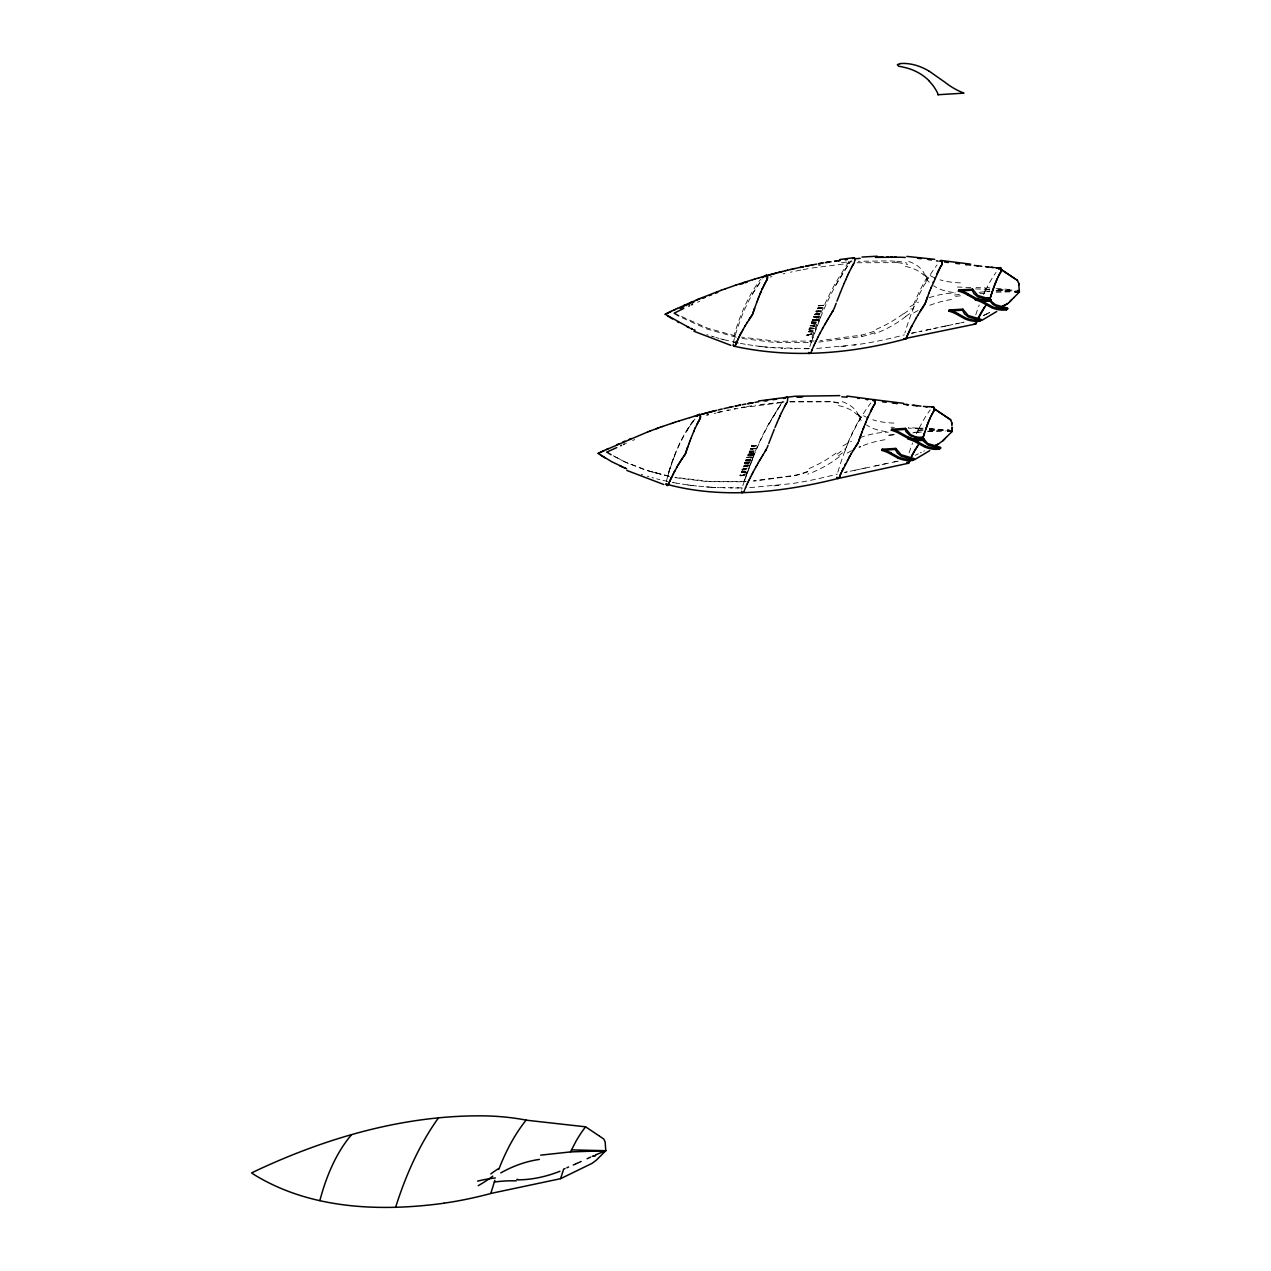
<?xml version="1.0" encoding="UTF-8"?>
<svg xmlns="http://www.w3.org/2000/svg" width="1271" height="1271" viewBox="0 0 1271 1271"><rect width="100%" height="100%" fill="white"/><g stroke="black" fill="none" stroke-linecap="round" stroke-linejoin="round"><path stroke-width="0.75" stroke-dasharray="5 3.75" d="M816.189 311.188L816.189 311.586A2.129 1.319 -30.8 0 0 818.397 311.141L816.093 311.443M733.208 343.218L733.462 341.978A185.82 95.992 86.1 0 1 741.803 316.225A185.534 95.849 86.1 0 1 752.48 294.03A185.979 96.072 86.1 0 1 761.996 279.89M666.354 481.471L666.417 481.169A185.82 95.992 86.1 0 1 674.774 455.415A185.534 95.849 86.1 0 1 685.434 433.236M741.74 489.303L741.978 488.461M742.185 338.467L774.659 342.471L811.152 342.598L821.431 315.097A345.823 177.781 86.4 0 1 823.989 309.171L825.721 305.294A342.376 176.018 86.4 0 1 835.889 285.038L849.33 263.304L848.583 261.937L852.444 261.651M739.929 475.275L740.453 474.401M806.783 335.496L807.387 334.416M807.705 335.067L811.851 334.066L809.738 334.686M744.663 474.798L740.294 475.751M745.06 475.211C729.649 477.721 755.324 471.112 741.2 475.497M811.454 334.368L811.756 333.495L807.101 335.242M744.456 463.025L747.316 462.517M744.87 463.613L744.663 462.485M811.422 322.151L816.554 322.008L813.488 322.405M811.327 322.389L813.504 322.199M811.454 322.866L811.534 322.691A3.654 2.335 -33.5 0 0 811.994 322.866L812.058 322.898A8.833 5.624 -33.5 0 0 813.043 322.913L813.837 323.231M816.173 322.167L811.788 321.96M860.674 417.365L858.815 421.209A231.64 119.077 86.4 0 0 846.947 445.835L845.294 450.045L846.772 445.501A231.64 119.077 86.4 0 1 858.624 420.876L860.674 417.365L857.56 413.981M913.992 306.645C912.546 312.301 910.862 309.25 913.245 305.294A231.64 119.077 86.4 0 1 925.113 280.669C928.577 273.98 927.274 282.051 924.255 284.895A231.672 119.109 86.4 0 0 919.664 293.855L918.202 296.969A231.592 119.061 86.4 0 0 913.992 306.645A231.926 119.236 86.4 0 0 904.904 332.954M820.716 311.808L819.048 311.443L820.653 311.983M749.127 451.459L754.402 451.11L749.35 451.284M749.477 451.427L749.382 451.999A3.892 2.383 -31.4 0 0 750.176 452.015L750.255 452.015A2.177 1.335 -31.4 0 0 750.843 451.92M752.909 449.187L752.845 448.568M750.303 448.79L755.181 448.79M750.716 449.124L750.51 448.345M752.464 448.87L755.069 448.266M752.559 449.426L750.827 448.87M819.239 308.488L821.844 307.9M821.654 308.345L822.226 307.55L817.301 307.932M750.557 448.981L755.594 448.377M817.253 308.789L819.493 307.916M751.685 446.169L751.463 446.661M751.447 446.2L756.817 445.644L751.59 445.899M751.256 446.645L751.717 445.613M753.608 446.296L756.452 445.867M753.957 446.057L753.655 446.915L754.211 446.232M751.669 446.471L753.782 445.899M818.174 305.93L823.544 305.374M820.573 305.469L823.274 305.39M818.603 305.755L823.64 305.151M820.653 305.31L818.858 305.66M916.47 433.729L916.979 432.617M983.516 294.538L984.644 292.108M917.122 432.315L917.598 431.298M923.048 429.868C918.17 428.677 917.233 432.966 912.832 432.887M984.548 292.314L985.422 290.471M917.837 430.79L918.933 428.534M984.946 291.472L986.042 289.216L985.295 287.866L976.064 287.611M917.948 429.82L918.695 428.327L923.096 428.534M985.486 290.344L989.442 282.845A173.237 90.209 85.8 0 1 996.003 272.423M918.742 428.2L923.175 428.2M919.076 428.263L922.396 422.036A173.237 90.209 85.8 0 1 930.213 409.882M675.139 477.658L707.613 481.661L744.107 481.788L754.386 454.287A343.361 176.51 86.4 0 1 768.844 424.228L782.094 402.16L757.484 404.893M848.583 261.937L835.953 282.241A343.345 176.51 86.4 0 0 820.002 315.383L810.405 341.232L811.152 342.598M818.588 311.617L816.49 312.062M815.871 322.786L815.505 322.929A4.035 2.574 -33.5 0 1 814.6 323.136L814.536 323.009M988.091 313.27L985.39 314.588L988.06 313.301M988.488 313.079L989.632 312.507L988.838 312.92M915.215 455.32L918.345 453.779M920.236 452.873L921.443 452.269M923.715 451.173L924.525 450.76M625.539 443.563L626.508 443.134M697.588 302.196L699.686 301.306M632.64 440.497L634.722 439.607M806.608 335.147L808.531 335.036M742.137 475.036L740.024 475.656M808.229 335.115L810.04 334.591M807.403 335.147L811.947 333.844M770.115 277.062L771.974 276.585M706.597 414.966L708.44 414.505M706.771 415.299L708.63 414.839M714.159 413.504L716.002 413.059M783.047 273.869L784.89 273.44M717.654 412.297L721.324 411.47M717.845 412.646L723.342 411.407M790.387 272.216L792.214 271.819M914.564 332.621L911.657 333.24M847.519 471.811L844.611 472.431L856.257 469.952M926.178 330.158L936.393 327.966M930.579 329.205L918.901 331.715M911.641 333.256L921.84 331.064M854.763 470.286L863.533 468.395M940.715 327.076L946.577 325.821M933.438 328.617L943.67 326.425M875.115 465.964L879.532 465.011M864.947 468.125L886.808 463.486M860.578 469.047L867.902 467.474M955.236 324.026L964.022 322.151L961.035 322.818M947.975 325.551L958.207 323.374M943.606 326.472L950.946 324.899M896.976 461.341L883.838 464.137M726.805 410.295L728.633 409.913M726.996 410.628L730.65 409.882M893.99 462.009L898.359 461.103M795.868 271.057L801.318 269.96M741.358 472.113L746.522 471.096M734.098 408.817L735.909 408.468M734.273 409.167L737.911 408.468M746.617 468.681C738.546 471.605 742.391 467.045 746.808 469.015M815.442 324.899L810.088 325.551L815.172 324.804M813.424 328.172C799.173 330.619 822.718 328.188 809.23 327.839M803.145 269.611L808.563 268.626M747.698 457.083C752.178 455.955 755.038 458.275 747.157 457.338M808.96 331.238L813.249 330.825L809.15 331.572M874.083 331.254A79.453 52.699 -34.6 0 1 861.23 335.115L820.002 340.612M874.829 332.605A79.453 52.699 -34.6 0 1 861.976 336.481L818.826 342.106M741.629 471.843C756.738 473.082 732.001 472.685 746.236 471.001M807.593 471.462A79.453 52.699 -34.6 0 1 794.74 475.338L753.512 480.819M807.784 471.795A79.453 52.699 -34.6 0 1 794.931 475.672L753.703 481.153M744.25 466.044L748.54 465.647L744.441 466.393M741.343 407.467L744.949 406.847M741.517 407.816L782.285 402.494M813.98 316.844L818.365 317.48L813.98 316.844L818.81 316.368L814.504 316.749M812.169 267.99L849.33 263.304M814.679 323.358L814.711 323.342A8.833 5.624 -33.5 0 1 814.203 323.406L813.297 323.485A6.45 4.115 -33.5 0 1 811.661 323.39L811.502 322.77M747.666 463.518L747.713 463.502A8.833 5.624 -33.6 0 1 745.632 463.613M747.856 463.851L747.904 463.851A8.833 5.624 -33.6 0 1 747.38 463.915L746.554 463.994A6.45 4.115 -33.6 0 1 744.838 463.899L744.409 463.311M746.744 406.545L755.705 405.147M818.603 265.48L820.399 265.194M816.745 348.461L857.687 344.552A296.477 171.744 -28.8 0 0 904.38 334.845M853.715 345.124L855.701 344.854M814.298 323.184L814.361 323.168A8.833 5.624 -33.5 0 1 814.012 323.072L813.106 323.152A6.45 4.115 -33.6 0 1 811.47 323.056L811.232 322.802M747.412 463.693L747.793 463.645A4.035 2.558 -33.5 0 0 748.571 463.47M813.901 322.866L814.409 322.802A4.035 2.558 -33.4 0 0 815.204 322.627M747.014 463.375L747.602 463.311A4.035 2.574 -33.5 0 0 748.381 463.137M749.699 487.651L790.641 483.758A296.477 171.744 -28.8 0 0 837.335 474.035M746.887 463.391L746.411 463.422A6.45 4.115 -33.6 0 1 744.647 463.55M845.803 346.141L839.909 346.776M778.758 485.331L772.863 485.967M817.046 311.538L817.269 311.872A2.177 1.335 -31.3 0 0 817.841 311.76M750.398 452.365L750.367 452.365A2.208 1.35 -31.4 0 1 749.127 452.222L749.382 452.206M959.462 294.475L953.536 295.142L954.283 296.493L962.989 295.523M894.339 434.523L887.047 435.349L894.53 434.873M979.877 293.696L988.187 292.838M979.131 292.33L989.918 291.266M914.056 432.394L921.507 431.647M841.624 262.573L846.851 262.096M921.427 432.013L917.058 432.442L918.091 430.059M784.032 402.001L782.094 402.16L769.463 422.449A343.345 176.51 86.4 0 0 753.512 455.606L743.932 481.455L746.013 481.677M812.646 322.453L811.486 321.976M744.806 462.676L749.747 462.517M744.997 463.009L749.461 462.723L747.11 462.326M818.317 313.159L820.049 313.397L814.949 313.365L819.954 313.619L815.855 313.524M816.141 314.302L818.429 314.509L815.315 313.985M814.425 314.62L819.334 314.318M814.695 314.747L819.525 314.652L816.268 313.603M818.603 314.715L814.52 314.414M816.252 318.957L817.666 319.212L812.757 319.529M815.871 320.006C802.303 321.992 830.63 319.196 812.328 320.594M927.83 431.171L945.259 430.662M927.751 431.52L945.433 430.996M749.223 454.367C770.353 452.698 732.652 454.811 752.909 453.922M752.511 454.811C737.577 455.447 761.631 456.035 749.032 454.017M750.843 459.721L745.759 459.689L750.748 459.943L746.665 459.848L750.414 460.817L745.664 459.927L749.239 460.849L745.33 460.753L750.335 460.992L745.235 460.976M817.46 308.043L822.416 307.884M816.189 310.791L820.955 310.489M814.234 341.009L777.137 341.295L741.438 337.117M857.035 262.763L897.533 262.636L896.786 261.286L889.017 260.92L858.195 261.286M996.178 292.251L1011.938 291.806M789.799 401.62L830.297 401.493A79.453 39.369 -22.8 0 1 840.433 403.304M789.99 401.954L830.487 401.827A79.453 39.337 -22.7 0 1 840.592 403.67M996.257 290.837L1012.018 290.455M745.839 481.344L709.043 481.423L674.949 477.324M918.012 430.408L922.968 430.218M813.583 323.247L813.329 323.263A8.833 5.624 -33.5 0 1 812.248 323.231A3.654 2.335 -33.5 0 1 811.708 323.12M989.759 291.027C983.325 293.013 983.436 285.832 989.902 288.009M989.791 289.661C987.202 289.581 981.816 289.311 984.104 293.251M809.166 348.699L769.892 347.444M809.166 348.699L802.446 348.794M742.121 487.905L715.637 487.54M738.753 487.953L735.401 487.985M996.083 290.932L1011.97 291.409M929.387 429.789L945.274 430.297M929.308 430.122L945.195 430.615M730.396 487.969L732.048 487.985M794.121 348.731L795.773 348.762M790.832 348.651L792.469 348.699M917.487 428.041L908.272 427.787M917.678 428.391L918.997 428.422L908.447 428.136M723.787 487.857L725.423 487.889M975.493 288.93L989.887 289.327M970.806 287.468L957.428 287.039M894.339 427.358L890.939 427.247M784.286 348.413L785.907 348.492M717.241 487.603L718.878 487.683M826.055 401.604L830.297 401.493M781.045 348.254L782.666 348.333M714.016 487.444L715.621 487.524M710.807 487.254L714 487.444M929.387 428.502L945.338 429.916M929.308 428.835L945.259 430.234M996.13 288.31L1012.081 289.74M712.395 487.349L694.999 485.84M1012.034 290.106L996.13 289.581L1012.05 291.011M810.533 325.63L814.918 326.282L810.723 325.98M776.216 347.936L773.022 347.698M743.726 466.139L747.825 466.727M748.111 466.791L743.916 466.489M709.17 487.143L705.977 486.904M813.615 328.506L809.516 327.918M808.435 331.334L812.82 331.985L808.626 331.667M741.088 472.018C748.19 473.861 749.477 469.73 742.153 471.748M762.044 346.649L769.861 347.428M768.272 347.285L765.142 346.983M696.524 485.999L693.458 485.665M758.946 346.284L762.012 346.633M760.455 346.459L752.813 345.458M691.901 485.474L693.41 485.649M690.36 485.284L691.869 485.458M688.834 485.077L690.328 485.268M745.442 463.74L745.394 463.724A3.654 2.335 -33.6 0 1 744.901 463.629M687.293 484.871L688.787 485.061M687.261 484.855L679.731 483.711M752.782 345.442L745.219 344.234M815.14 313.651L819.588 314.477M679.683 483.695L676.728 483.202M752.782 454.97C739.484 453.826 759.105 454.637 747.872 455.24M812.471 319.418C826.357 320.578 804.924 318.211 816.046 320.356M745.267 344.266L739.293 343.154M752.257 451.65L753.925 452.206L752.559 452.285A2.828 1.732 -31.3 0 1 752.019 452.158M676.696 483.171L673.773 482.662M818.985 311.411L819.017 311.427A2.828 1.732 -31.2 0 1 818.651 311.331M672.295 482.376L673.725 482.63M667.91 481.487L661.54 480.057M736.274 337.26L706.787 328.951L681.669 317.528M735.528 335.909L707.534 328.14L681.526 316.495M669.039 476.117L648.56 470.858L629.479 463.788M669.229 476.466L645.716 470.222L626.698 462.549M659.919 479.66L656.742 478.865M723.771 339.659L733.462 341.978A14.855 7.642 86.4 0 0 733.319 342.868M816.363 311.84L816.395 311.84A3.892 2.383 -31.3 0 0 817.189 311.872M722.182 339.246L723.787 339.675M720.609 338.817L722.198 339.262M651.991 477.578L653.58 478.023M719.052 338.404L715.923 337.498M651.642 471.779L661.19 474.48M647.336 476.228L648.893 476.704M712.856 336.561L714.397 337.053M711.315 336.084L712.856 336.577M641.251 474.29L642.761 474.814M706.803 334.591L708.297 335.115M628.271 463.518L615.641 457.036M625.507 462.263L614.433 456.384M615.228 457.052L613.242 455.717M859.784 416.523L858.179 414.743M861.23 335.115L861.976 336.481M734.813 336.942L734.066 335.592A185.804 95.976 86.1 0 1 760.582 279.382M754.132 450.983L749.302 451.078M975.763 314.89A173.237 90.209 85.8 0 1 979.194 304.992M925.86 282.003A231.926 119.236 86.4 0 1 936.965 265.004M752.496 294.014A185.82 95.992 86.1 0 1 761.837 280.097M809.881 346.522A357.914 183.993 86.4 0 1 821.431 315.081M835.889 285.038A345.49 177.606 86.4 0 1 851.268 260.571M842.848 445.994A73.083 53.35 -31.9 0 1 851.491 441.275M859.752 437.748A73.083 53.35 -31.9 0 1 888.286 432.188M838.495 455.796A72.908 50.999 -32.9 0 1 845.739 450.792M886.268 431.632A73.083 41.991 -26.1 0 1 866.536 424.975M861.198 420.383A73.083 41.991 -26.1 0 1 859.593 418.429M861.404 417.444A72.892 36.303 -17 0 1 858.004 413.996M837.859 472.145A231.926 119.236 86.4 0 1 846.947 445.835M858.815 421.194A231.926 119.236 86.4 0 1 870.826 403.002M847.153 453.096A73.083 44.628 -28.6 0 1 854.446 449.299M863.263 445.501A73.083 44.628 -28.6 0 1 885.76 439.623M837.16 454.144A72.908 52.731 -32.8 0 1 844.659 448.965M893.894 423.068A73.083 36.907 -16.2 0 1 872.78 419.795M866.647 417.381A73.083 36.907 -16.2 0 1 863.581 415.728M860.197 417.603A72.892 36.78 -19.2 0 1 857.194 413.917M836.096 453.064A80.089 48.266 -34 0 1 807.609 469.158M838.447 405.592A80.089 39.353 -22.3 0 1 856.908 414.553M742.836 485.713A357.914 183.993 86.4 0 1 754.386 454.271M768.844 424.228A345.49 177.606 86.4 0 1 783.143 401.271M842.26 401.668A80.089 41.276 -27.8 0 1 857.782 413.631M839.384 456.686A80.089 53.604 -34.9 0 1 807.784 474.162M674.758 455.415A185.947 96.056 86.1 0 0 667.768 476.132L667.577 475.799A185.804 95.976 86.1 0 1 694.093 419.605M694.983 419.017A185.947 96.056 86.1 0 0 685.466 433.157A185.82 95.992 86.1 0 1 694.792 419.287M909.115 452.81A173.237 90.209 85.8 0 1 912.594 442.991M909.893 306.804A73.083 53.35 -31.9 0 1 918.536 302.085M929.149 297.716A73.083 53.35 -31.9 0 1 955.331 292.997M905.54 316.59A72.908 50.999 -32.9 0 1 912.785 311.586M953.314 292.425A73.083 41.991 -26.1 0 1 933.581 285.768M929.276 282.273A73.083 41.991 -26.1 0 1 926.638 279.239M928.45 278.238A72.892 36.303 -17 0 1 925.05 274.806M913.642 312.888A73.083 44.628 -28.6 0 1 922.953 308.138M929.752 305.294A73.083 44.628 -28.6 0 1 952.249 299.4M903.649 313.937A72.908 52.731 -32.8 0 1 911.132 308.758M960.383 282.861A73.083 36.907 -16.2 0 1 940 279.811M934.598 277.825A73.083 36.907 -16.2 0 1 930.07 275.505M926.67 277.396A72.892 36.78 -19.2 0 1 923.683 273.71M903.141 313.873A80.089 48.266 -34 0 1 874.655 329.967M897.517 262.652A79.453 39.337 -22.7 0 1 907.637 264.479M905.492 266.402A80.089 39.353 -22.3 0 1 923.953 275.346M908.733 261.461A80.089 41.276 -27.8 0 1 924.271 273.424M896.802 261.27A79.453 39.369 -22.8 0 1 906.922 263.097M905.873 316.479A80.089 53.604 -34.9 0 1 874.273 333.955M815.839 323.056A2.224 1.414 -33.8 0 1 814.79 323.231M817.666 311.427A2.177 1.335 -31.4 0 1 817.126 311.459M817.015 311.49A2.208 1.35 -31.3 0 1 815.775 311.395M815.648 322.707A2.224 1.414 -33.5 0 1 814.6 322.866M749.016 463.55A2.224 1.414 -33.8 0 1 747.968 463.724M748.826 463.216A2.224 1.414 -33.8 0 1 747.777 463.391M744.711 463.295A3.654 2.335 -33.6 0 0 745.171 463.375L745.251 463.391A8.833 5.64 -33.6 0 0 746.236 463.422M751.733 451.952A2.113 1.303 -31.4 0 1 749.636 452.476M751.018 452.254A2.177 1.335 -31.4 0 1 750.478 452.285M752.225 451.904A2.828 1.732 -31.3 0 1 751.828 451.825M751.542 451.602A2.113 1.303 -31.4 0 1 749.461 452.142M985.009 314.763L983.468 315.526L984.961 314.811M809.325 329.221L814.06 328.601L809.325 329.221M743.487 469.539C736.719 471.827 754.974 467.235 743.487 469.539M809.929 330.873C803.669 332.764 819.763 329.141 809.929 330.873M748.444 465.059L743.281 466.06L748.444 465.059M814.187 316.638L818.905 316.129L814.187 316.638M818.063 317.4L813.44 317.003L818.063 317.4M751.256 457.894L746.617 457.496L751.256 457.894M743.392 468.173C739.531 468.459 754.339 469.158 743.392 468.173M814.632 326.218L809.992 325.805L814.632 326.218M809.643 331.667C804.193 331.747 818 332.478 809.643 331.667"/><path stroke-width="1.5" d="M895.388 449.521L895.896 448.393L882.169 449.235L881.661 450.284L895.388 449.441L897.342 452.984L901.409 456.273L913.452 459.609L913.944 458.561L901.044 454.7L895.88 448.472M905.524 428.375L905.778 431.377L910.163 435.731L923.08 439.591L923.588 438.543L916.296 437.192L910.576 434.618L905.524 428.375L891.813 429.217L891.305 430.265A21.893 13.854 25.7 0 1 900.376 434.11L907.796 438.193A22.195 14.045 25.7 0 0 922.269 440.338M914.453 437.653L922.444 437.16L927.592 443.468L940.508 447.328L940 448.377L928.434 445.295L923.254 440.973L923.938 439.21L922.873 439.432M951.931 425.69L951.788 424.101A29.567 17.127 -28.8 0 1 951.709 422.496L950.247 419.462A54.653 31.664 -28.8 0 1 949.548 419.033L949.103 418.731M962.449 310.267L962.957 309.139L949.246 309.981L948.738 311.03L962.465 310.188L964.403 313.746L968.486 317.019L980.513 320.356L981.021 319.307L968.216 315.51L962.957 309.298M972.093 290.185L974.047 293.728L978.114 297.017L990.157 300.337L990.665 299.305L977.749 295.428L972.601 289.137L958.874 289.979L958.366 291.027L972.093 290.185L972.601 289.137M983.23 298.304L989.521 297.922L991.475 301.465L995.543 304.754L1007.585 308.075L1005.885 309.012L997.227 306.851L992.794 304.277L989.473 300.433M1013.718 297.732L1019.39 292.044L1018.834 284.911A29.567 17.127 -28.8 0 1 1018.754 283.306L1017.277 280.271A54.653 31.664 -28.8 0 1 1016.593 279.827L1013.702 277.904M854.827 259.967L854.859 258.331M854.843 259.967L854.541 261.619A5.894 3.035 86.4 0 1 854.001 263.097L853.635 263.733M991.221 294.856L990.681 296.667A19.303 9.93 86.4 0 0 990.252 298.065L989.442 300.21M923.032 437.828L923.207 437.272A19.303 9.93 86.4 0 1 923.636 435.858L924.176 434.047M922.794 438.702L923.08 437.764M444.135 1203.16A296.477 171.744 -28.8 0 0 490.797 1193.501L494.848 1180.33M490.797 1193.453L560.606 1178.678L563.641 1169.098L565.071 1168.494M685.863 452.571L685.927 452.365A22.751 11.693 86.4 0 1 686.324 451.141L687.404 447.916M752.909 313.381L752.972 313.159A22.751 11.693 86.4 0 1 753.369 311.951L755.165 306.804M685.609 453.286L685.879 452.46M733.224 345.124L734.765 346.141L735.988 343.964A11.153 5.735 86.4 0 1 736.243 343.186L739.674 335.766M851.109 453.906L840.306 474.782A11.932 6.133 86.4 0 0 840.004 475.64L839.384 477.388A4.115 2.113 86.4 0 1 838.59 478.341C782.904 492.401 721.293 499.471 666.147 484.076A1.779 0.921 86.4 0 1 666.083 483.663L666.369 484.759A2.177 1.112 86.4 0 0 667.1 485.474L667.45 485.49A3.448 1.764 86.4 0 0 668.101 485.093L668.943 483.171A11.153 5.735 86.4 0 1 669.197 482.376L676.919 467.093M858.608 441.514L858.815 440.894A30.758 15.808 86.4 0 1 859.307 439.416L861.611 433.093M924.239 433.84L924.525 432.966M991.189 295.079L992.206 291.837M839.813 476.244L839.337 477.451A2.606 1.335 86.4 0 1 839.035 477.912L837.478 478.404L836.953 477.467M923.683 435.572L924.954 431.663M685.705 453.016L686.054 451.904A28.947 14.887 86.4 0 1 686.578 450.268L686.674 450.013M752.75 313.826L753.099 312.698A28.947 14.887 86.4 0 1 753.624 311.077L754.466 308.774M923.779 435.413L923.54 436.001A18.541 9.533 86.4 0 0 923.143 437.351M991.698 293.474L990.586 296.81A18.541 9.533 86.4 0 0 990.188 298.161M668.768 483.711L666.767 485.331M735.814 344.52L735.146 345.903A3.448 1.764 86.4 0 1 734.495 346.3L734.145 346.284A2.177 1.112 86.4 0 1 733.415 345.553L733.224 345.045M991.714 293.331L992 292.473M924.954 431.759L925.939 428.851M992.222 291.901L994.494 285.482M832.187 312.11L832.33 311.903A33.141 17.047 86.4 0 1 832.966 310.902L834.523 307.677A36.811 18.922 86.4 0 1 834.999 306.343L836.191 303.229M857.242 444.262L858.624 441.387A24.371 12.519 86.4 0 1 858.989 440.274L860.944 434.873M992.444 291.218L992.826 290.106M754.259 309.361L754.529 308.583M765.269 451.094A33.141 17.047 86.4 0 1 765.92 450.093L767.493 446.884A36.811 18.922 86.4 0 1 767.954 445.533L768.081 445.279M992.858 289.915L993.986 286.753M687.277 448.361L687.833 446.788M925.892 428.899L927.369 424.895M687.484 447.773L686.848 449.489M925.971 428.677L926.813 426.421M687.77 446.852L688.675 444.421M752.718 314.001L752.337 314.811M928.338 294.761L926.035 301.084A24.371 12.519 86.4 0 0 925.669 302.196L924.128 305.262A32.951 16.936 86.4 0 0 923.27 306.549L920.871 310.315M755.371 306.216L757.151 301.354M927.083 298.224L927.592 296.763M927.195 297.843L926.352 300.226A30.758 15.808 86.4 0 0 925.844 301.704L925.24 303.483M688.612 444.5L689.041 443.452M744.806 489.557L744.933 489.287A26.055 13.393 86.4 0 1 745.505 487.81L745.632 487.571M811.978 350.097L811.359 351.638A5.735 2.939 86.4 0 1 810.644 352.766L809.103 353.64L808.594 352.448M689.184 442.944L689.819 441.323M861.261 434.015L860.975 434.809M928.466 294.395L928.783 293.537M861.579 433.157L862.024 431.965M928.751 293.617L929.292 292.203M927.242 425.134L928.513 421.861M922.825 438.495L922.396 439.401M689.756 441.387L690.82 438.574M768.748 443.452L774.309 429.264M861.976 432.092L863.533 428.025M757.738 299.829L757.008 301.735M929.339 292.044L929.927 290.519M927.401 424.721L928.434 422.067M994.446 285.514L995.638 282.464M994.526 285.308L995.558 282.67M836.953 301.179L840.544 292.06M929.975 290.36L940.524 266.783A10.899 5.608 86.4 0 1 940.953 266.132L941.589 265.146A2.637 1.35 86.4 0 0 941.811 264.527L941.779 260.825L940.032 261.127M758.326 298.304L757.675 299.892M863.104 429.137L863.422 428.295M690.836 438.638L694.03 430.79M498.756 1169.495L500.409 1165.3A231.767 119.14 86.4 0 1 526.099 1120.164L585.597 1126.821L599.229 1135.956M863.502 428.073L863.994 426.818M930.801 288.263L931.119 287.421M758.263 298.367L760.137 293.808M863.962 426.897L864.979 424.323M685.593 453.397L684.624 454.939L685.26 454.097M758.771 297.16L759.057 296.365M864.963 424.403L868.157 416.793M928.529 421.893L928.958 420.844M840.528 292.06L840.957 291.059M995.654 282.496L998.069 276.983M841.338 290.074L843.928 283.894M865.567 422.878L865.996 421.845M669.595 481.534L669.912 480.692M736.64 342.344L738.244 338.721M759.867 294.364L760.757 292.33M775.008 427.517L777.201 422.353M929.006 420.669L930.737 416.777M996.051 281.463L997.306 278.54M669.372 482.09L669.229 482.456A13.06 6.705 86.4 0 0 668.8 483.615M736.576 342.535L736.274 343.265A13.06 6.705 86.4 0 0 735.845 344.409M933.121 282.464L933.47 281.638M929.165 420.272L930.436 417.349M760.487 292.886L761.075 291.599M840.703 473.876L840.353 474.671A15.125 7.769 86.4 0 0 839.797 476.117M693.759 431.346L695.348 427.723M760.805 292.155L762.346 288.708M844.119 283.401L845.723 279.763M867.108 419.208L867.458 418.397M777.391 421.861L778.789 418.715M744.441 490.59L744.313 490.828A5.735 2.939 86.4 0 1 743.599 491.956L742.057 492.83L741.533 491.305M934.582 279L935.186 277.602M977.621 319.561L986.36 304.341M669.817 480.931L671.088 478.039M745.6 487.571L747.221 483.965M867.886 417.396L872.716 407.34A29.249 15.03 86.4 0 1 873.113 406.609L873.479 405.989A10.899 5.608 86.4 0 1 873.908 405.322L874.527 404.416A2.637 1.35 86.4 0 0 874.766 403.717L874.384 399.714L846.963 396.059M910.656 458.545L912.022 455.59M977.558 319.609L978.241 318.068M845.708 279.763L846.899 277.11M733.796 346.141C790.641 358.772 850.14 354.037 905.953 338.817A2.606 1.335 86.4 0 0 906.382 338.261L907.049 336.45A11.932 6.133 86.4 0 1 907.351 335.576L911.879 325.948M841.227 472.669L840.751 473.718M778.98 418.223L779.743 416.554M762.076 289.248L766.048 281.399A15.109 7.769 86.4 0 1 766.715 280.319L767.525 276.999L766.349 275.219A5.386 2.78 86.4 0 0 765.841 275.489L763.061 276.633M779.727 416.554L780.187 415.601M695.142 428.263L698.637 421.241M813.933 345.474L814.933 343.345M814.06 345.235L812.55 348.619A26.055 13.393 86.4 0 0 811.947 350.097M847.106 276.649L848.091 274.52M762.393 288.533L763.093 287.119M780.156 415.601L781.379 413.011M747.205 483.965L748.222 481.836M842.022 470.858L842.657 469.492M540.699 1155.148L570.52 1151.907L575.858 1141.485A173.237 90.209 85.8 0 1 585.597 1126.821M848.075 274.52L849.092 272.407M671.199 477.912L672.025 476.164M814.806 343.583L815.934 341.248M784.557 406.577L781.363 413.011M936.981 273.678L937.537 272.502M748.206 481.836L749 480.2M930.88 416.395L932.294 413.71A29.726 15.284 86.4 0 1 932.962 412.487L934.074 410.469A2.383 1.223 86.4 0 0 934.217 409.77A2.828 1.446 86.4 0 0 934.217 408.69L934.201 408.388A2.113 1.08 86.4 0 0 933.089 406.815M849.076 272.407L851.491 267.609M738.658 337.832L739.071 336.974M842.848 469.11L843.404 467.966M939.19 449.124A22.195 14.045 25.7 0 1 924.7 447.058L917.265 442.944A21.893 13.854 25.7 0 0 908.225 439.13L910.735 437.891M1006.267 309.87A22.195 14.045 25.7 0 1 991.777 307.804L984.342 303.69A21.893 13.854 25.7 0 0 975.302 299.877L976.652 298.701M998.021 277.014L999.34 274.52A29.726 15.284 86.4 0 1 1000.007 273.297L1001.119 271.279A2.383 1.223 86.4 0 0 1001.262 270.58A2.828 1.446 86.4 0 0 1001.262 269.484L1001.246 269.182M922.444 437.16L922.365 440.481M989.521 297.922L989.029 299.289M763.601 286.054L765.571 282.146A16.936 8.706 86.4 0 1 766.445 280.684L767.398 278.985A3.4 1.748 86.4 0 0 767.557 277.666L767.509 277.062A2.129 1.096 86.4 0 0 766.953 275.457L766.81 275.33A1.811 0.937 86.4 0 0 766.349 275.187L765.285 275.982L767.207 275.473M815.807 341.47L816.729 339.627M937.633 272.312L938.57 270.421M870.587 411.518L871.525 409.612M978.622 317.353L979.099 316.384M748.984 480.2L749.795 478.595M911.672 456.353L912.244 455.193M910.449 328.76L907.399 335.465A15.125 7.769 86.4 0 0 906.843 336.926L906.382 338.261A4.115 2.113 86.4 0 1 905.635 339.135L905.095 339.293M816.713 339.627L818.111 336.894M696.905 424.466L698.526 421.337A16.936 8.706 86.4 0 1 699.4 419.891L700.48 416.523L699.304 414.425A5.386 2.78 86.4 0 0 698.812 414.68L693.934 416.427M749.779 478.595L750.605 476.99M931.341 415.458L932.692 412.98A22.354 11.487 86.4 0 1 933.534 411.597L934.28 409.818A2.796 1.446 86.4 0 0 934.249 408.658L934.121 408.15A1.891 0.969 86.4 0 0 933.883 407.498A2.177 1.112 86.4 0 0 933.009 406.847L932.104 407.308M739.595 335.941L740.723 333.749M911.212 327.251L916.232 318.004M750.589 476.99L751.987 474.29M739.849 335.433L740.373 334.416M672.804 474.623L673.328 473.606M979.242 316.034L980.672 313.365M912.197 455.225L913.817 452.206M818.095 336.894L819.509 334.194M938.491 270.612L938.999 269.627M871.445 409.802L871.954 408.817M912.292 455.034L913.627 452.555M844.929 464.948L845.596 463.661M740.421 334.257L742.868 329.825M751.971 474.29L752.575 473.177M939.253 269.134L939.762 268.149A29.249 15.03 86.4 0 1 940.159 267.418L940.286 267.18A12.17 6.26 86.4 0 1 940.715 266.529L941.573 265.226A4.131 2.113 86.4 0 0 942.018 263.637L942.049 262.557A2.288 1.176 86.4 0 0 941.779 261.27L941.382 260.65A1.652 0.858 86.4 0 0 940.905 260.476A5.418 2.78 86.4 0 0 940.286 260.889L940.047 261.111M872.208 408.325L873.272 406.339A12.17 6.26 86.4 0 1 873.67 405.735L874.543 404.337A4.131 2.113 86.4 0 0 874.972 402.828L875.004 401.747A2.288 1.176 86.4 0 0 874.75 400.476L874.337 399.841A1.652 0.858 86.4 0 0 873.86 399.682L872.812 400.492M998.831 275.442L999.737 273.789A22.354 11.487 86.4 0 1 1000.579 272.407L1001.326 270.628A2.796 1.446 86.4 0 0 1001.294 269.468L1001.167 268.959A1.891 0.969 86.4 0 0 1000.928 268.292A2.177 1.112 86.4 0 0 1000.055 267.641L999.149 268.117A173.237 90.209 85.8 0 0 998.529 268.991M851.475 267.609L852.078 266.497M819.493 334.209L820.097 333.097M784.541 406.577L785.033 405.687M785.128 405.481L785.494 404.814A27.644 14.219 86.4 0 1 786.225 403.527L786.749 402.716M752.559 473.177L753.163 472.065M852.047 266.497L852.539 265.623A29.058 14.934 86.4 0 1 853.381 264.13L853.667 263.733M673.852 472.605L674.393 471.62M819.954 333.32L822.48 328.696M753.147 472.065L756.15 466.6M741.247 332.748L741.787 331.763M674.44 471.462L675.028 470.365M822.464 328.696L823.084 327.616M847.376 460.388L847.948 459.371M698.732 421.066L699.002 420.59A15.109 7.769 86.4 0 1 699.67 419.509L700.353 418.175A3.4 1.748 86.4 0 0 700.512 416.872L700.464 416.253A2.129 1.096 86.4 0 0 699.908 414.648L699.765 414.521A1.811 0.937 86.4 0 0 699.304 414.378L698.24 415.172M823.052 327.616L825.26 323.755M756.134 466.6L756.753 465.52M742.566 330.301L745.076 326.027M756.626 465.726L758.342 462.739M914.008 451.856L915.803 448.838M848.678 458.084L849.187 457.195M825.244 323.755L825.88 322.707M981.148 312.491L982.642 309.965M914.103 451.682L915.597 449.171M758.31 462.739L759.438 460.833M915.93 318.528L917.741 315.415M825.848 322.707L826.849 321.007M786.717 402.716L786.987 402.287A5.894 3.035 86.4 0 0 787.496 400.81L787.813 397.521L786.828 396.917A5.434 2.796 86.4 0 0 786.145 397.315L785.573 397.918M676.601 467.585L678.412 464.598M849.378 456.845L849.997 455.796M759.423 460.833L759.931 459.991M826.833 321.007L827.834 319.339M759.915 459.991L760.916 458.323M748.492 320.546L750.732 317.051A26.913 13.838 86.4 0 1 751.526 315.923L752.4 314.747M827.818 319.339L828.835 317.671M760.9 458.323L761.917 456.654M917.837 315.272L920.871 310.299M744.901 326.329L745.457 325.408M828.819 317.671L829.836 316.002M850.919 454.24L855.288 447.17M761.885 456.654L762.902 455.002M745.14 325.869L747.253 322.5M678.094 465.059L679.921 462.151M832.219 312.11L830.805 314.366M829.804 316.002L830.837 314.366M762.759 455.209L763.919 453.35M678.714 464.026L679.254 463.216M764.395 452.54L765.285 451.094A33.157 17.047 86.4 0 1 765.936 450.093M915.835 448.854L918.425 444.834M920.029 311.649L921.157 309.854M853.27 450.395L854.954 447.726M679.842 462.199L680.97 460.483M747.157 322.643L747.634 321.897M855.24 447.281L856.225 445.74A32.951 16.936 86.4 0 1 857.083 444.453L857.877 443.309M916.216 448.186L917.646 445.946M747.269 322.405L747.777 321.595M921.173 309.806L922.762 307.328M983.357 308.821L984.691 306.756M680.605 460.992L681.351 459.895M853.413 264.146L853.27 264.336A27.644 14.219 86.4 0 0 852.539 265.623M924.923 304.103L924.478 304.738A24.546 12.615 86.4 0 0 923.826 305.676L922.968 306.994M748.54 320.403L750.351 317.655M681.447 459.737L682.797 457.671M681.542 459.594L682.527 458.021M856.034 446.026L856.781 444.866A24.546 12.615 86.4 0 1 857.432 443.929M752.21 315.049L751.797 315.589A20.813 10.708 86.4 0 0 751.209 316.431L750.43 317.607M683.051 457.242L683.687 456.257A26.913 13.838 86.4 0 1 684.481 455.113M683.576 456.511L684.163 455.622A20.813 10.708 86.4 0 1 684.751 454.78L684.862 454.653M918.377 444.85L919.219 443.627M852.619 258.728L853.206 258.108A5.434 2.796 86.4 0 1 853.874 257.727L854.827 258.331M1008.952 302.609L1010.048 301.418A21.051 12.202 -28.8 0 1 1010.858 300.544L1013.718 297.716M938.427 444.008A54.542 31.6 -28.8 0 0 937.267 444.564L935.313 445.533L937.235 444.58A54.653 31.664 -28.8 0 1 938.411 444.024L943.003 440.608A21.051 12.202 -28.8 0 1 943.813 439.75L946.387 437.192M1009.762 301.72L1010.032 301.418A29.487 17.079 -28.8 0 1 1011.732 299.686M942.717 440.91L942.987 440.624A29.487 17.079 -28.8 0 1 944.687 438.892L944.957 438.606M946.387 437.208L952.058 431.52M951.772 431.806L952.201 429.391M599.674 1136.258L603.01 1138.498A54.542 31.6 -28.8 0 0 603.709 1138.943L605.187 1141.962A29.487 17.079 -28.8 0 0 605.266 1143.582L605.79 1150.7L598.148 1158.342A29.487 17.079 -28.8 0 0 596.464 1160.058L591.889 1163.473A54.542 31.6 -28.8 0 0 590.713 1164.014L560.606 1178.678M873.002 400.301L873.241 400.079A5.418 2.78 86.4 0 1 873.955 399.698L874.241 399.682M1008.364 303.134L1005.456 304.833A54.653 31.664 -28.8 0 0 1004.281 305.39L1002.358 306.327M1007.728 303.626L1005.472 304.818A54.542 31.6 -28.8 0 0 1004.312 305.374M981.625 320.467L996.718 311.506M975.524 324.01A2.828 1.462 86.4 0 1 974.968 324.089L974.825 324.026A2.796 1.43 86.4 0 0 975.588 324.041L976.462 322.516A22.719 11.677 86.4 0 1 977.018 321.007M914.58 459.657L929.673 450.697M606.934 452.031L616.737 447.583M1002.755 306.12L1003.915 305.548M680.144 308.424L682.066 307.503M677.507 308.408L671.342 311.3A324.041 187.711 -28.8 0 0 665.21 314.271L689.518 327.807L686.769 326.536M626.667 468.824L611.748 461.723L598.164 453.461A324.041 187.711 -28.8 0 1 604.297 450.49L647.845 431.87M683.782 308.392L674.17 313.174L678.714 315.859M683.035 307.042L684.005 306.581M606.346 449.521L608.412 448.552M673.392 310.331L675.441 309.361M592.238 1156.356L593.557 1155.736M587.107 1158.739L590.554 1157.134M677.507 308.392L687.833 303.753M685.959 305.676L686.944 305.231M620.645 445.771L621.614 445.327M581.117 1161.487L579.338 1162.298M688.66 306.136L689.645 305.691M688.898 304.325L689.883 303.896M578.639 1162.615L575.779 1163.886M623.584 444.437L624.554 444.008M683.687 305.58L685.752 304.659M691.599 304.818L692.584 304.373M616.642 444.786L618.707 443.865M691.837 303.022L693.791 302.164M575.064 1164.204L573.269 1164.983M687.849 303.737L702.37 297.605M689.915 302.832L691.996 301.926M622.869 442.022L624.951 441.132M568.63 1167L566.85 1167.747M696.158 300.163L700.289 298.463M629.113 439.353L631.194 438.495M703.117 298.192L705.214 297.319M595.384 1154.942L605.79 1150.7L571.473 1149.874M702.402 297.573L717.035 291.853M709.409 295.635L711.506 294.793M715.716 293.156L717.813 292.346M647.892 431.838L649.942 431.076M716.987 291.885L721.229 290.296M649.989 431.044L660.459 427.215M721.165 290.328L725.407 288.771M656.217 428.756L658.314 427.993M725.36 288.803L735.893 285.101M660.412 427.247L662.556 426.468M662.509 426.5L670.945 423.593M735.83 285.133L740.103 283.703M670.881 423.624L673.058 422.893M740.024 283.735L744.298 282.321M740.929 284.148L743.027 283.465M672.979 422.925L675.155 422.194M675.076 422.242L679.35 420.844M744.218 282.369L752.686 279.684M745.124 282.782L747.221 282.114M679.27 420.892L689.835 417.619M752.607 279.731L754.783 279.048M754.704 279.096L758.962 277.809M689.74 417.666L694.014 416.38M758.882 277.841L763.156 276.585M696.015 415.824L714.858 410.771M526.13 1120.116A296.477 171.744 -28.8 0 0 486.158 1115.906C407.07 1114.54 328.982 1136.767 257.759 1169.956A324.312 187.87 -28.8 0 0 251.61 1172.926A324.216 187.822 -28.8 0 0 255.185 1175.294C311.331 1209.293 380.68 1211.851 444.119 1203.208M765.158 276.045L785.589 270.675M768.86 275.013L776.263 273.043M701.814 414.203L716.701 410.311M761.933 277.682L763.792 277.173M765.65 276.681L767.509 276.188M778.217 272.502L781.903 271.581M785.478 270.723L787.416 270.23M718.433 409.913L722.214 408.992M787.321 270.278L791.102 269.373M790.991 269.42L792.929 268.944M723.962 408.611L729.554 407.324M792.834 268.991L794.756 268.531M794.677 268.578L803.908 266.576L800.174 267.371M729.459 407.356L731.381 406.927M731.286 406.958L733.208 406.529M975.381 324.057L904.094 338.737M908.336 463.264L838.05 478.5A2.335 1.207 86.4 0 1 837.367 478.071L837.017 477.34M736.862 405.767L735.035 406.148L740.5 405.036M805.655 266.227L816.633 264.114M738.61 405.433L740.437 405.068M805.735 266.195L809.373 265.48M742.248 404.702L745.95 403.971M811.184 265.131L812.995 264.781M747.777 403.638L753.195 402.669M747.713 403.67L753.147 402.7M822.051 263.176L818.429 263.796L823.846 262.875M754.958 402.383L758.612 401.779M758.501 400.985L794.947 396.25L839.813 395.615M829.248 262.017L825.657 262.573L831.043 261.747M913.42 459.419L914.31 459.228L912.737 460.499M763.966 400.953L767.573 400.413L765.762 400.683M899.932 63.788L897.342 64.63L898.581 66.219A41.228 26.071 25.7 0 1 903.57 67.188L906.509 67.935A33.03 20.892 25.7 0 1 929.006 80.693M836.397 260.968L834.618 261.222L839.956 260.491M839.972 259.506L854.048 257.695M838.161 260.746L839.956 260.507M989.95 300.178L991.015 299.972L989.442 301.227M1006.87 308.964L1007.935 308.758L1006.362 310.013M979.798 321.245L981.371 319.974L980.306 320.197A22.195 14.045 25.7 0 1 965.722 317.988L958.286 313.873M939.793 448.218L940.858 447.996L939.285 449.267M772.911 399.698L776.47 399.237M845.279 259.84L847.058 259.634M570.52 1151.907L605.79 1150.7M783.54 398.443L785.287 398.252M856.257 258.68L860.149 258.347M933.089 406.831L925.892 406.641M798.903 397.108L796.965 397.235L800.825 396.981M861.992 257.044L877.276 256.218M975.302 299.813L979.29 299.559M983.293 299.321L988.298 299.019M891.305 430.265L905.031 429.423M908.225 439.051L910.799 438.892M937.919 94.737L963.974 93.148A47.663 30.154 25.7 0 1 944.814 82.138L928.64 70.795M800.825 396.965L802.748 396.87M875.528 257.377L899.773 257.203A296.461 171.728 -28.8 0 1 905.286 257.425M877.419 257.298L883.091 257.139M886.84 257.06L888.715 257.044M890.574 257.044L892.417 257.06M894.276 257.076L896.119 257.092M947.451 430.71L948.547 430.742M947.642 431.044L952.344 431.25L947.689 430.234M1014.957 291.853L1019.39 292.044L1017.308 290.471M947.61 430.535L952.154 430.901L947.467 430.456M516.836 1179.424L517.933 1179.472M906.858 256.408L934.693 259.316M947.658 430.79L952.344 431.25L948.913 430.71M1014.973 291.615L1019.39 292.044L1014.909 291.377M991.682 267.323L994.176 267.593M995.415 267.72L997.942 268.038M996.655 267.847L1000.293 268.864M985.486 266.64L987.996 266.958M986.725 266.783L992.969 267.498M915.962 405.576L920.919 406.116M923.397 406.37L927.163 406.831M974.317 265.417L978.066 265.877M976.795 265.687L981.784 266.29M906.032 404.48L908.543 404.798L907.272 404.607M912.244 405.163L914.739 405.481M913.484 405.29L917.217 405.751M965.658 264.495L966.897 264.622M965.658 264.447L970.615 265.051M896.134 403.368L897.374 403.511L893.656 403.082M903.57 404.194L907.303 404.655M955.76 263.335L959.478 263.796M892.417 402.955L894.895 403.272M944.639 262.048L948.341 262.509M882.535 401.827L886.237 402.272M873.892 400.826L875.115 400.985M970.583 264.13L941.064 260.476M903.538 403.32L874.019 399.666M734.892 342.264L737.863 342.884M734.956 342.296L736.402 342.598M730.889 345.347L693.918 331.254M663.843 484.537L626.873 470.445M693.712 329.634L695.126 330.222M623.854 467.617L625.253 468.221M974.873 298.955L967.422 294.904M992.301 306.692L984.85 302.641A21.893 13.854 25.7 0 0 975.794 298.828M908.304 437.145L900.853 433.109A21.893 13.854 25.7 0 0 891.813 429.296M925.224 445.93L917.773 441.895M898.168 458.211L890.701 454.16A21.893 13.854 25.7 0 0 881.661 450.347M622.472 466.997L619.724 465.726M677.491 321.817L678.793 322.532M611.097 454.716L607.125 452.365M672.438 318.926L667.561 315.859M605.393 458.116L600.516 455.05M1017.515 280.43L1017.293 280.287A54.542 31.6 -28.8 0 1 1016.593 279.858M967.914 293.855L975.381 297.907A22.195 14.045 25.7 0 0 989.855 300.051M891.209 453.127L898.661 457.163A22.195 14.045 25.7 0 0 913.134 459.308M946.657 417.095L949.326 418.89M1014.369 278.349L1006.108 272.804L1012.574 277.126M946.212 416.793L948.881 418.572M1000.07 268.769L999.181 268.165L1000.055 267.641A2.113 1.08 86.4 0 1 1001.23 269.198M1012.59 277.157L1013.48 277.729M939.952 412.598L944.639 415.744M945.545 416.348L946.434 416.92M939.952 412.567L945.989 416.618M1015.036 278.794L1015.926 279.398M950.915 419.938L950.247 419.478A54.542 31.6 -28.8 0 1 949.548 419.049M928.879 80.74L932.406 84.776A42.229 26.707 25.7 0 1 934.328 87.397L936.52 90.956A17.508 11.074 25.7 0 1 938.077 94.753M904.269 338.658L904.412 338.864A2.335 1.207 86.4 0 0 905.095 339.293M952.106 428.073L952.186 429.121M952.106 428.073L952.043 427.278M494.483 1182.014A134.011 92.179 -34.3 0 1 516.233 1180.854M477.546 1181.14A132.899 97.089 -38.6 0 1 495.325 1177.947M319.863 1200.618A185.709 95.929 86.1 0 1 351.574 1134.701M395.599 1207.371A348.683 179.259 86.4 0 1 438.702 1117.559M593.875 1156.419A37.606 26.739 -23.5 0 1 595.654 1155.641M500.806 1172.895A73.083 44.628 -28.6 0 1 539.412 1159.422M490.813 1173.943A72.908 52.731 -32.8 0 1 498.296 1168.764M559.923 1171.274A102.443 71.494 -35 0 1 517.805 1179.838M492.767 1176.168A80.375 51.666 -34.2 0 1 478.246 1185.652M899.82 63.614A34.571 21.877 25.7 0 1 928.593 70.858M1006.775 308.837A22.195 14.045 25.7 0 1 992.27 306.756M939.698 448.075A22.195 14.045 25.7 0 1 925.209 446.01M908.733 438.082A21.893 13.854 25.7 0 1 917.805 441.847M958.874 290.042A21.893 13.854 25.7 0 1 967.962 293.823M989.346 301.1A22.195 14.045 25.7 0 1 974.857 299.019M958.382 291.091A21.893 13.854 25.7 0 1 967.453 294.872M949.246 310.06A21.893 13.854 25.7 0 1 958.318 313.826M979.703 321.102A22.195 14.045 25.7 0 1 965.213 319.021L957.778 314.922A21.893 13.854 25.7 0 0 948.738 311.109M882.169 449.299A21.893 13.854 25.7 0 1 891.241 453.08M912.642 460.356A22.195 14.045 25.7 0 1 898.136 458.275M922.778 439.289A22.195 14.045 25.7 0 1 908.288 437.224M832.33 311.903A33.157 17.047 86.4 0 1 832.982 310.887M917.678 258.299A296.461 171.728 -28.8 0 1 921.253 258.649M928.037 259.491A296.461 171.728 -28.8 0 1 931.516 259.999M936.425 260.825A296.461 171.728 -28.8 0 1 938.173 261.143M976.986 321.007A29.281 15.045 86.4 0 0 976.827 321.42L976.525 322.23A29.154 14.982 86.4 0 1 976.303 322.834L975.874 323.692A2.447 1.255 86.4 0 1 975.524 324.01M665.21 314.271A324.312 187.87 -28.8 0 1 671.342 311.3M1018.849 284.926A29.487 17.079 -28.8 0 1 1018.754 283.306M859.371 447.074A73.083 44.628 -28.6 0 1 860.34 446.661M951.804 424.117A29.487 17.079 -28.8 0 1 951.709 422.512M697.271 416.221A185.836 95.992 86.1 0 1 698.113 415.236M598.164 453.461A324.312 187.87 -28.8 0 1 604.297 450.49M841.767 396.806A296.461 171.728 -28.8 0 1 847.185 397.188M857.575 398.236A296.461 171.728 -28.8 0 1 859.371 398.474M866.059 399.444A296.461 171.728 -28.8 0 1 867.807 399.745M907.287 462.739A1.875 0.969 86.4 0 0 907.637 463.152L907.923 463.28A2.796 1.43 86.4 0 0 908.543 463.248L909.416 461.707A22.719 11.677 86.4 0 1 910.052 460.007L910.306 459.371A29.281 15.045 86.4 0 0 909.782 460.61L909.48 461.437A29.154 14.982 86.4 0 1 909.258 462.024L908.829 462.882A2.447 1.255 86.4 0 1 908.479 463.2A2.828 1.462 86.4 0 1 907.923 463.28L907.796 463.2A2.113 1.08 86.4 0 1 907.033 461.961M785.478 404.814A29.058 14.934 86.4 0 1 786.336 403.336M1017.801 290.646L1018.643 290.694L1017.801 290.646M692.298 329.03L690.9 328.426L692.298 329.03M975 324.073L974.841 324.01A2.113 1.08 86.4 0 1 974.333 323.438A1.875 0.969 86.4 0 0 974.682 323.946L974.825 324.026M1005.885 272.661L1000.96 269.373L1005.885 272.63M935.933 409.913L934.821 409.167L935.933 409.866M939.73 412.455L936.155 410.056L939.73 412.424"/></g></svg>
